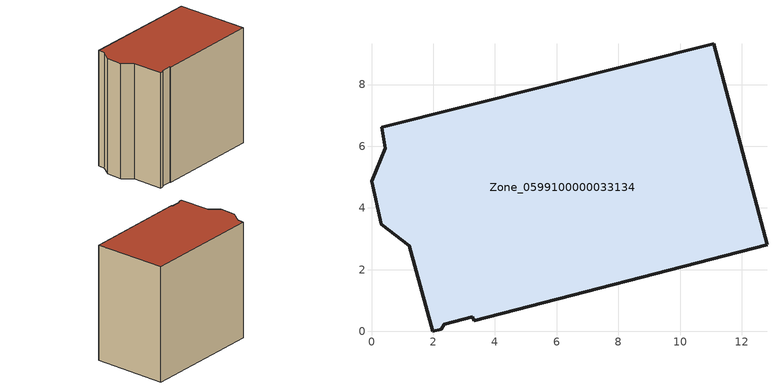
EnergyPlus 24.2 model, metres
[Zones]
Zone_0599100000033134
 floor ground (C_G): 0.44,5.94 0.33,6.62 11.1,9.33 12.82,2.81 3.31,0.34 3.28,0.48 2.36,0.24 2.27,0.07 1.98,0 1.23,2.77 0.32,3.47 0,4.87 z0
 wall outside (C_F): 0.32,3.47 1.23,2.77 1.98,0 2.27,0.07 2.36,0.24 3.28,0.48 3.31,0.34 12.82,2.81 11.1,9.33 0.33,6.62 0.44,5.94 0,4.87 0.32,3.47 z0:10.91
 roof outside (C_R): 2.36,0.24 3.28,0.48 3.31,0.34 12.82,2.81 11.1,9.33 0.33,6.62 0.44,5.94 0,4.87 0.32,3.47 1.23,2.77 1.98,0 2.27,0.07 z10.91
[BUILDING]
Pand.0599100000033134: North Axis=0; Terrain=City; Loads Convergence Tolerance Value=0.04; Temperature Convergence Tolerance Value=0.4; Solar Distribution=FullExterior; Maximum Number of Warmup Days=25; Minimum Number of Warmup Days=1
[Site:Location]
Rotterdam.The.Hague.AP_ZH_NLD Design_Conditions: Latitude=51.96; Longitude=4.45; Time Zone=1; Elevation=-4.5
[SITE:GROUNDTEMPERATURE:BUILDINGSURFACE]
18, 18, 18, 18, 18, 18, 18, 18, 18, 18, 18, 18
[MATERIAL] Thermal Absorptance=0.9; Solar Absorptance=0.7; Visible Absorptance=0.7
Name | Roughness | Thickness | Conductivity | Density | Specific Heat
G.D.1965 | MediumSmooth | 0.15 | 1 | 540 | 1210
F.D.1965 | Rough | 0.3 | 0.857143 | 1920 | 840
R.D.1965 | MediumRough | 0.2 | 0.08 | 1500 | 1000
[CONSTRUCTION]
C_G: G.D.1965
C_F: F.D.1965
C_R: R.D.1965
[ZONE]
Zone_0599100000033134: Type=1; Multiplier=1; Ceiling Height=Autocalculate; Volume=Autocalculate; Floor Area=autocalculate; Part of Total Floor Area=Yes
[ZONEINFILTRATION:DESIGNFLOWRATE]
Infil_Zone_0599100000033134: Zone or ZoneList or Space or SpaceList=Zone_0599100000033134; Schedule=AlwaysOn; Design Flow Rate Calculation Method=Flow/Area; Flow Rate per Floor Area=0.0042; Constant Term Coefficient=1; Temperature Term Coefficient=0; Velocity Term Coefficient=0; Velocity Squared Term Coefficient=0
[HVACTEMPLATE:ZONE:IDEALLOADSAIRSYSTEM]
Zone_0599100000033134: Maximum Heating Supply Air Temperature=50; Minimum Cooling Supply Air Temperature=13; Maximum Heating Supply Air Humidity Ratio=0.0156; Minimum Cooling Supply Air Humidity Ratio=0.0077; Heating Limit=NoLimit; Cooling Limit=NoLimit; Dehumidification Control Type=ConstantSensibleHeatRatio; Cooling Sensible Heat Ratio=0.7; Dehumidification Setpoint=60; Humidification Control Type=None; Humidification Setpoint=30; Outdoor Air Method=None; Outdoor Air Flow Rate per Person=0.00944; Outdoor Air Flow Rate per Zone Floor Area=0; Outdoor Air Flow Rate per Zone=0; Demand Controlled Ventilation Type=None; Outdoor Air Economizer Type=NoEconomizer; Heat Recovery Type=None; Sensible Heat Recovery Effectiveness=0.7; Latent Heat Recovery Effectiveness=0.65
[ZONECONTROL:THERMOSTAT]
ThermostatControl_Zone_0599100000033134: Zone or ZoneList=Zone_0599100000033134; Control Type Schedule=DualSetpointControlType; Control 1=Thermostat_Zone_0599100000033134; Temperature Difference Between Cutout And Setpoint=0
[THERMOSTATSETPOINT:DUALSETPOINT]
Thermostat_Zone_0599100000033134: Heating Setpoint Temperature Schedule=HeatingSetpoint_Zone_0599100000033134; Cooling Setpoint Temperature Schedule=CoolingSetpoint_Zone_0599100000033134
[SCHEDULE:COMPACT]
HeatingSetpoint_Zone_0599100000033134: Through: 12/31, For: AllDays, Until: 24:00, 21
CoolingSetpoint_Zone_0599100000033134: Through: 12/31, For: AllDays, Until: 24:00, 24
DualSetpointControlType: Through: 12/31, For: AllDays, Until: 24:00, 4
AlwaysOn: Through: 12/31, For: AllDays, Until: 24:00, 1
